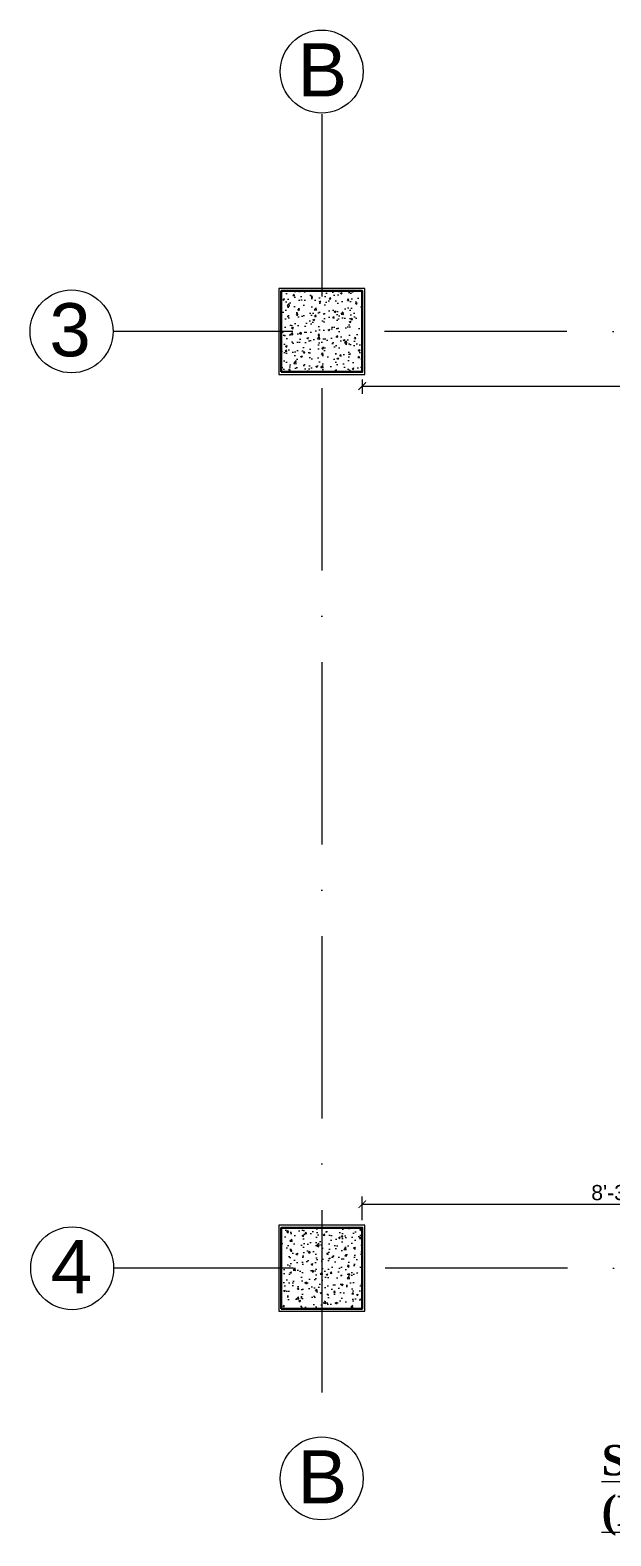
# Model space of a CAD drawing. Header units: inches. Extents: x 10755 to 33653, y -10992 to 10708.
# Drawn here: x 25330.3 to 25445, y 4046.9 to 4344.3 of the extents above; entities that cross this region are included whole.
import ezdxf

# ---------------------------------------------------------------- set-up
doc = ezdxf.new("R2010")
doc.units = ezdxf.units.IN
doc.header["$MEASUREMENT"] = 0
doc.linetypes.add('ACAD_ISO10W100', pattern=[18, 12, -3, 0, -3])
doc.linetypes.add('HIDDEN', pattern=[0.375, 0.25, -0.125])
for name, color, linetype, lineweight in [('beam in plan', 241, 'HIDDEN', 20), ('centerline', 9, 'ACAD_ISO10W100', 5), ('col', 1, 'Continuous', 30), ('dimension element- 8', 5, 'Continuous', 13), ('DIMINSION', 5, 'Continuous', 15), ('hatch- rcc', 252, 'Continuous', 5), ('plaster line', 160, 'Continuous', 9), ('Text', 150, 'Continuous', 18)]:
    doc.layers.add(name, color=color, linetype=linetype, lineweight=lineweight)
doc.layers.add('T-TEXT', color=230, linetype='Continuous')
doc.layers.get('DIMINSION').off()
doc.styles.get("Standard").update_dxf_attribs({"font": 'arial.ttf'})
doc.styles.add('suren', font='times.ttf', dxfattribs={"height": 4})
doc.dimstyles.new('s3', dxfattribs={"dimscale": 3, "dimtxt": 1, "dimasz": 0.5, "dimexe": 0.5, "dimexo": 0.5, "dimgap": 0.25, "dimtad": 1, "dimzin": 3, "dimdsep": 46, "dimlunit": 4, "dimtxsty": 'Standard', "dimblk": 'ARCHTICK', "dimcen": 0, "dimclrd": 256, "dimclre": 256, "dimclrt": 6, "dimadec": 0, "dimazin": 0, "dimtfac": 0.5, "dimtix": 1, "dimtmove": 1, "dimatfit": 3, "dimfxl": 0.5, "dimfrac": 1, "dimtolj": 1, "dimtzin": 0, "dimarcsym": 1})

# ---------------------------------------------------------------- blocks, each defined once
blk = doc.blocks.new('ETERWEWE')
at = {"layer": 'hatch- rcc', "linetype": 'Continuous', "ltscale": 30}
h = blk.add_hatch(dxfattribs=at)
h.set_pattern_fill('AR-CONC', color=256, scale=0.5, style=0)
h.set_pattern_definition([(50, (0, 0), (3.586300913, -0.313760675), [0.375, -4.125]), (355, (0, 0), (-0.69375667, 3.76096067), [0.3, -3.3]), (100.4514445, (0.299, -0.026), (2.89254423, 3.447199955), [0.31870096, -3.50571056]), (46.1842, (0, 1), (5.33620665, -0.8275964), [0.5625, -6.1875]), (96.6356355, (0.4447, 0.931), (4.67330973, 4.870593), [0.47805171, -5.2585688]), (351.184164, (0, 1), (4.67330973, 4.870593), [0.45, -4.95]), (21, (0.5, 0.75), (2.98453526, -2.013094453), [0.375, -4.125]), (326, (0.5, 0.75), (1.21657666, 3.625750225), [0.3, -3.3]), (71.4514447, (0.7487, 0.5822), (4.20111188, 1.612655764), [0.31870095, -3.50571056]), (37.5, (0, 0), (0.060799277, 1.664469269), [0, -3.26, 0, -3.35, 0, -3.3125]), (7.5, (0, 0), (1.315347687, 1.97205856), [0, -1.91, 0, -3.185, 0, -1.2625]), (327.5, (-1.115, 0), (2.669112181, -0.112774359), [0, -1.25, 0, -3.9, 0, -5.175]), (317.5, (-1.615, 0), (2.915930847, 0.50052491), [0, -1.625, 0, -2.59, 0, -3.675])])
h.paths.add_polyline_path([(159423.23, -3794.58), (159439.23, -3794.58), (159439.23, -3778.58), (159423.23, -3778.58)])
at = {"layer": 'col', "linetype": 'Continuous', "ltscale": 30}
blk.add_lwpolyline([(159423.23, -3794.58), (159423.23, -3778.58), (159439.23, -3778.58), (159439.23, -3794.58), (159423.23, -3794.58)], dxfattribs=at)
blk = doc.blocks.new('_ArchTick')
at = {"color": 0, "const_width": 0.15}
blk.add_lwpolyline([(-0.5, -0.5), (0.5, 0.5)], dxfattribs=at)
blk = doc.blocks.new('*D2081')
at = {"layer": 'Defpoints', "color": 0, "transparency": 16777216}
for p in [(10713.19, -813.83), (10614.43, -818.47), (10713.19, -818.47)]:
    blk.add_point(p, dxfattribs=at)
at = {"layer": 'dimension element- 8', "lineweight": -2, "transparency": 16777216}
for p, q in [((10614.43, -816.97), (10614.43, -812.33)), ((10614.43, -813.83), (10713.19, -813.83)), ((10713.19, -816.97), (10713.19, -812.33))]:
    blk.add_line(p, q, dxfattribs=at)
at = {"layer": 'dimension element- 8', "lineweight": -2, "transparency": 16777216, "xscale": 1.5, "yscale": 1.5, "zscale": 1.5, "rotation": 180}
blk.add_blockref('_ArchTick', (10614.43, -813.83), dxfattribs=at)
at = {"layer": 'dimension element- 8', "lineweight": -2, "transparency": 16777216, "xscale": 1.5, "yscale": 1.5, "zscale": 1.5}
blk.add_blockref('_ArchTick', (10713.19, -813.83), dxfattribs=at)
at = {"layer": 'dimension element- 8', "color": 6, "transparency": 16777216, "insert": (10663.81, -811.55), "char_height": 3, "attachment_point": 5}
blk.add_mtext('\\A1;8\'-3"', dxfattribs=at)
blk = doc.blocks.new('*D2062')
at = {"layer": 'Defpoints', "color": 0, "transparency": 16777216}
for p in [(10739.19, -644.47), (10614.43, -649.47), (10739.19, -652.28)]:
    blk.add_point(p, dxfattribs=at)
at = {"layer": 'dimension element- 8', "lineweight": -2, "transparency": 16777216}
for p, q in [((10739.19, -645.97), (10739.19, -653.78)), ((10614.43, -650.97), (10614.43, -653.78)), ((10614.43, -652.28), (10739.19, -652.28))]:
    blk.add_line(p, q, dxfattribs=at)
at = {"layer": 'dimension element- 8', "lineweight": -2, "transparency": 16777216, "xscale": 1.5, "yscale": 1.5, "zscale": 1.5, "rotation": 180}
blk.add_blockref('_ArchTick', (10614.43, -652.28), dxfattribs=at)
at = {"layer": 'dimension element- 8', "lineweight": -2, "transparency": 16777216, "xscale": 1.5, "yscale": 1.5, "zscale": 1.5}
blk.add_blockref('_ArchTick', (10739.19, -652.28), dxfattribs=at)
at = {"layer": 'dimension element- 8', "color": 6, "transparency": 16777216, "insert": (10676.81, -650), "char_height": 3, "attachment_point": 5}
blk.add_mtext('\\A1;10\'-5"', dxfattribs=at)
blk = doc.blocks.new('A$C55F06A0D')
at = {"layer": 'centerline', "ltscale": 3}
for p, q in [((453.571, 492.274), (453.571, 231.065)), ((718.395, 449.382), (412.361, 449.382)), ((718.509, 264.382), (412.475, 264.382))]:
    blk.add_line(p, q, dxfattribs=at)
at = {"layer": 'centerline', "linetype": 'Continuous'}
for centre in [(453.571, 500.696), (404.177, 449.382), (404.291, 264.382), (453.571, 222.881)]:
    blk.add_circle(centre, 8.184, dxfattribs=at)
at = {"layer": 'plaster line', "linetype": 'Continuous', "ltscale": 30}
for points in [[(445.071, 440.882), (462.071, 440.882), (462.071, 457.882), (445.071, 457.882)], [(445.071, 255.882), (462.071, 255.882), (462.071, 272.882), (445.071, 272.882)]]:
    blk.add_lwpolyline(points, close=True, dxfattribs=at)
at = {"layer": 'DIMINSION', "linetype": 'Continuous'}
for p in [(-158977.66, 4235.964), (-158977.66, 4235.964), (-158977.66, 4050.964), (-158977.66, 4050.964)]:
    blk.add_blockref('ETERWEWE', p, dxfattribs=at)
at = {"layer": 'T-TEXT', "ltscale": 100, "char_height": 10.5, "width": 9.70798, "style": 'suren'}
for s, insert, attachment_point in [('{\\fArial|b0|i0|c0|p34;B}', (448.802, 506.274), 1), ('{\\fArial|b0|i0|c0|p34;3}', (407.959, 454.96), 3), ('{\\fArial|b0|i0|c0|p34;4}', (408.224, 269.96), 3), ('{\\fArial|b0|i0|c0|p34;B}', (448.802, 228.459), 1)]:
    blk.add_mtext(s, dxfattribs=dict(at, insert=insert, attachment_point=attachment_point))
at = {"layer": 'Text', "insert": (508.84, 211.536), "char_height": 6, "width": 153.51322, "attachment_point": 7}
blk.add_mtext('{\\fTimes New Roman|b1|i0|c0|p18;\\LSTAIRCASE PLAN\\P(BASEMENT TO GROUND FLOOR)}', dxfattribs=at)
at = {"layer": 'dimension element- 8'}
for base, p1, p2, picture, middle in [((586.334, 438.575), (461.571, 441.382), (586.334, 446.382), '*D2062', (523.952, 440.856)), ((560.334, 277.023), (461.571, 272.382), (560.334, 272.382), '*D2081', (510.952, 279.306))]:
    dim = blk.add_linear_dim(base=base, p1=p1, p2=p2, dimstyle='s3', dxfattribs=at)
    dim.commit()
    dim.dimension.update_dxf_attribs({"geometry": picture, "text_midpoint": middle, "insert": (-10152.858, 1090.856)})

msp = doc.modelspace()

# ---------------------------------------------------------------- block references
at = {"layer": 'beam in plan'}
msp.add_blockref('A$C55F06A0D', (24934.305, 3835.374), dxfattribs=at)

doc.saveas('drawing.dxf')
